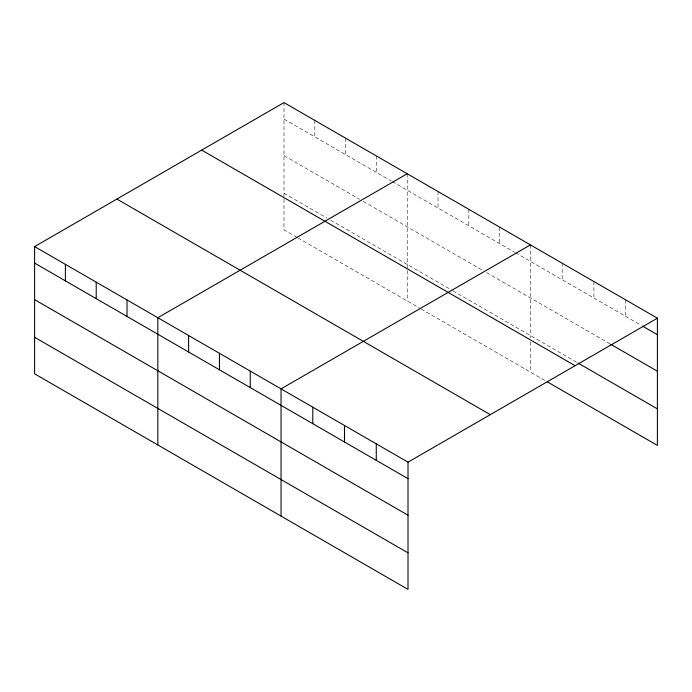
<?xml version="1.0" encoding="UTF-8"?>
<svg xmlns="http://www.w3.org/2000/svg" width="692" height="692" viewBox="0 0 692 692"><rect width="100%" height="100%" fill="white"/><g stroke="black" fill="none" stroke-linecap="round" stroke-linejoin="round"><path stroke-width="0.52" stroke-dasharray="3.46 2.59" d="M283.988 196.511L283.988 102.598M283.988 119.102L391.343 181.079M392.277 181.615L514.571 252.225M515.505 252.762L640.593 324.981M283.988 155.639L359.606 199.296M363.335 201.45L482.834 270.442M486.562 272.596L609.79 343.742M283.988 193.293L326.935 218.084M330.664 220.238L452.023 290.303M452.957 290.839L577.119 362.522M297.058 237.373L283.988 229.831L283.988 197.583M297.993 237.918L420.286 308.52M421.22 309.056L545.374 380.738M625.663 299.861L625.663 316.365M593.918 281.54L593.918 298.036M562.181 263.211L562.181 279.715M530.444 244.89L530.444 337.722M530.444 342.021L530.444 372.114M499.633 227.106L499.633 243.601M468.83 209.313L468.83 225.817M438.019 191.528L438.019 208.032M407.216 173.744L407.216 300.977M376.405 155.96L376.405 172.455M345.602 138.175L345.602 154.671M314.799 120.382L314.799 136.886"/><path stroke-width="1.04" d="M547.242 381.82L657.4 445.414L657.4 318.19L283.988 102.598L34.6 246.586L34.6 373.81L408.012 589.402L408.012 462.169L34.6 246.586M407.216 173.744L157.828 317.723L157.828 444.956M530.444 244.89L281.047 388.869L281.047 516.102M408.012 462.169L657.4 318.19M642.461 326.062L657.4 334.686M610.725 344.279L657.4 371.223M578.054 363.066L657.4 408.877M201.692 150.112L575.104 365.705M116.896 199.071L490.308 414.655M34.6 263.081L408.012 478.674M34.6 299.627L408.012 515.211M34.6 337.272L408.012 552.856M376.275 443.849L376.275 460.344M344.529 425.519L344.529 442.024M312.793 407.199L312.793 423.694M250.245 371.085L250.245 387.581M219.442 353.301L219.442 369.796M188.631 335.516L188.631 352.012M127.017 299.939L127.017 316.443M96.214 282.154L96.214 298.659M65.403 264.37L65.403 280.865"/></g></svg>
